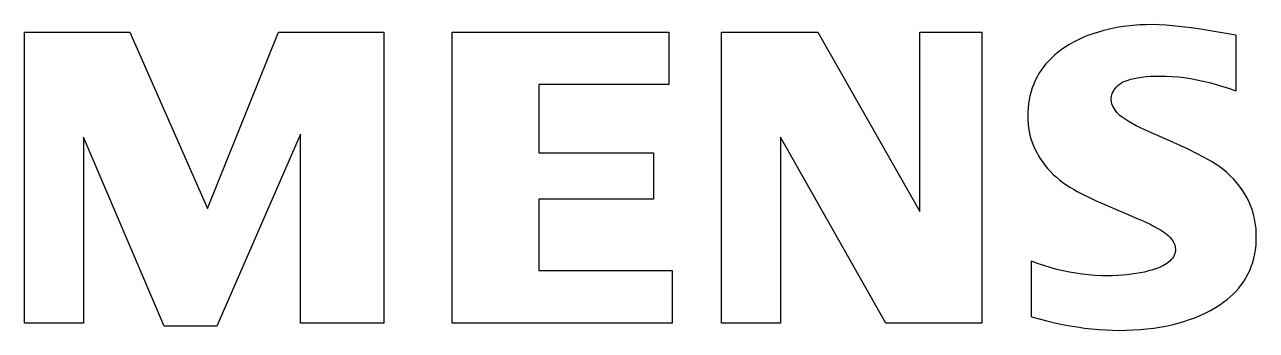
# Model space of a CAD drawing. Extents: x 0 to 420, y 0 to 297.
# Drawn here: x 147.37 to 160.1, y 218.34 to 221.5 of the extents above; entities that cross this region are included whole.
import ezdxf

# ---------------------------------------------------------------- set-up
doc = ezdxf.new("R2010")
doc.units = 0
doc.header["$LTSCALE"] = 23.1
doc.layers.add('10000_FRONT', color=7, linetype='CONTINUOUS')

msp = doc.modelspace()

# ---------------------------------------------------------------- linework, layer by layer
at = {"layer": '10000_FRONT', "color": 7, "linetype": 'CONTINUOUS'}
for p, q in [((147.374, 218.414), (147.374, 221.422)), ((147.374, 221.422), (148.462, 221.422)), ((148.462, 221.422), (149.262, 219.598)), ((149.262, 219.598), (149.998, 221.422)), ((149.998, 221.422), (151.086, 221.422)), ((151.086, 221.422), (151.086, 218.414)), ((151.79, 218.414), (151.79, 221.422)), ((151.79, 221.422), (154.03, 221.422)), ((154.03, 221.422), (154.03, 220.878)), ((154.574, 218.414), (154.574, 221.422)), ((154.574, 221.422), (155.566, 221.422)), ((155.566, 221.422), (156.622, 219.566)), ((156.622, 219.566), (156.622, 221.422)), ((156.622, 221.422), (157.262, 221.422)), ((157.262, 221.422), (157.262, 218.414)), ((158.357, 221.385), (158.306, 221.364)), ((158.409, 221.404), (158.357, 221.385)), ((158.465, 221.422), (158.409, 221.404)), ((158.522, 221.438), (158.465, 221.422)), ((158.58, 221.452), (158.522, 221.438)), ((158.638, 221.464), (158.58, 221.452)), ((158.696, 221.474), (158.638, 221.464)), ((158.761, 221.483), (158.696, 221.474)), ((158.826, 221.49), (158.761, 221.483)), ((158.892, 221.495), (158.826, 221.49)), ((158.957, 221.498), (158.892, 221.495)), ((159.022, 221.499), (158.957, 221.498)), ((159.092, 221.497), (159.022, 221.499)), ((159.162, 221.493), (159.092, 221.497)), ((159.231, 221.487), (159.162, 221.493)), ((159.328, 221.477), (159.231, 221.487)), ((159.424, 221.465), (159.328, 221.477)), ((159.519, 221.451), (159.424, 221.465)), ((159.642, 221.432), (159.519, 221.451)), ((159.764, 221.411), (159.642, 221.432)), ((159.886, 221.39), (159.764, 221.411)), ((159.886, 221.39), (159.886, 220.814)), ((158.122, 221.265), (158.086, 221.24)), ((158.16, 221.288), (158.122, 221.265)), ((158.207, 221.316), (158.16, 221.288)), ((158.256, 221.341), (158.207, 221.316)), ((158.306, 221.364), (158.256, 221.341)), ((157.984, 221.156), (157.953, 221.125)), ((158.017, 221.186), (157.984, 221.156)), ((158.051, 221.214), (158.017, 221.186)), ((158.086, 221.24), (158.051, 221.214)), ((157.874, 221.028), (157.852, 220.993)), ((157.898, 221.061), (157.874, 221.028)), ((157.924, 221.092), (157.898, 221.061)), ((157.953, 221.125), (157.924, 221.092)), ((152.686, 220.878), (152.686, 220.174)), ((154.03, 220.878), (152.686, 220.878)), ((157.797, 220.884), (157.783, 220.846)), ((157.814, 220.922), (157.797, 220.884)), ((157.832, 220.958), (157.814, 220.922)), ((157.852, 220.993), (157.832, 220.958)), ((158.671, 220.872), (158.689, 220.886)), ((158.689, 220.886), (158.709, 220.899)), ((158.709, 220.899), (158.73, 220.909)), ((158.73, 220.909), (158.752, 220.918)), ((158.752, 220.918), (158.774, 220.926)), ((158.774, 220.926), (158.797, 220.933)), ((158.797, 220.933), (158.82, 220.939)), ((158.82, 220.939), (158.867, 220.949)), ((158.867, 220.949), (158.913, 220.956)), ((158.913, 220.956), (158.959, 220.961)), ((158.959, 220.961), (159.006, 220.965)), ((159.006, 220.965), (159.052, 220.967)), ((159.052, 220.967), (159.099, 220.967)), ((159.099, 220.967), (159.162, 220.966)), ((159.162, 220.966), (159.225, 220.963)), ((159.225, 220.963), (159.288, 220.958)), ((159.288, 220.958), (159.35, 220.951)), ((159.35, 220.951), (159.417, 220.941)), ((159.417, 220.941), (159.482, 220.929)), ((159.482, 220.929), (159.548, 220.915)), ((159.548, 220.915), (159.613, 220.9)), ((159.613, 220.9), (159.682, 220.881)), ((159.682, 220.881), (159.751, 220.86)), ((157.759, 220.764), (157.75, 220.722)), ((157.77, 220.806), (157.759, 220.764)), ((157.783, 220.846), (157.77, 220.806)), ((158.599, 220.738), (158.601, 220.756)), ((158.601, 220.756), (158.606, 220.775)), ((158.606, 220.775), (158.612, 220.793)), ((158.612, 220.793), (158.62, 220.81)), ((158.62, 220.81), (158.63, 220.826)), ((158.63, 220.826), (158.641, 220.842)), ((158.641, 220.842), (158.654, 220.856)), ((158.654, 220.856), (158.671, 220.872)), ((159.751, 220.86), (159.819, 220.838)), ((159.819, 220.838), (159.886, 220.814)), ((157.739, 220.637), (157.737, 220.594)), ((157.744, 220.679), (157.739, 220.637)), ((157.75, 220.722), (157.744, 220.679)), ((158.598, 220.719), (158.599, 220.738)), ((158.601, 220.7), (158.598, 220.719)), ((158.605, 220.681), (158.601, 220.7)), ((158.612, 220.662), (158.605, 220.681)), ((158.62, 220.644), (158.612, 220.662)), ((158.631, 220.627), (158.62, 220.644)), ((158.642, 220.61), (158.631, 220.627)), ((157.737, 220.594), (157.737, 220.55)), ((157.737, 220.55), (157.738, 220.511)), ((157.738, 220.511), (157.741, 220.472)), ((158.657, 220.591), (158.642, 220.61)), ((158.674, 220.573), (158.657, 220.591)), ((158.692, 220.557), (158.674, 220.573)), ((158.711, 220.542), (158.692, 220.557)), ((158.731, 220.527), (158.711, 220.542)), ((158.751, 220.514), (158.731, 220.527)), ((158.772, 220.501), (158.751, 220.514)), ((158.814, 220.476), (158.772, 220.501)), ((150.222, 220.366), (149.358, 218.382)), ((150.222, 218.414), (150.222, 220.366)), ((157.741, 220.472), (157.745, 220.433)), ((157.745, 220.433), (157.751, 220.394)), ((157.751, 220.394), (157.759, 220.356)), ((158.857, 220.453), (158.814, 220.476)), ((158.901, 220.431), (158.857, 220.453)), ((158.945, 220.411), (158.901, 220.431)), ((158.989, 220.39), (158.945, 220.411)), ((159.099, 220.342), (158.989, 220.39)), ((147.982, 220.334), (147.982, 218.414)), ((148.814, 218.382), (147.982, 220.334)), ((155.182, 220.334), (155.182, 218.414)), ((156.27, 218.414), (155.182, 220.334)), ((157.759, 220.356), (157.769, 220.318)), ((157.769, 220.318), (157.781, 220.281)), ((157.781, 220.281), (157.795, 220.245)), ((157.795, 220.245), (157.811, 220.209)), ((159.209, 220.293), (159.099, 220.342)), ((159.318, 220.244), (159.209, 220.293)), ((159.399, 220.206), (159.318, 220.244)), ((152.686, 220.174), (153.87, 220.174)), ((153.87, 220.174), (153.87, 219.694)), ((157.811, 220.209), (157.828, 220.175)), ((157.828, 220.175), (157.847, 220.141)), ((157.847, 220.141), (157.868, 220.108)), ((159.479, 220.166), (159.399, 220.206)), ((159.559, 220.125), (159.479, 220.166)), ((159.597, 220.104), (159.559, 220.125)), ((157.868, 220.108), (157.89, 220.076)), ((157.89, 220.076), (157.914, 220.045)), ((157.914, 220.045), (157.941, 220.012)), ((157.941, 220.012), (157.97, 219.981)), ((159.635, 220.082), (159.597, 220.104)), ((159.673, 220.059), (159.635, 220.082)), ((159.71, 220.035), (159.673, 220.059)), ((159.75, 220.005), (159.71, 220.035)), ((159.788, 219.974), (159.75, 220.005)), ((157.97, 219.981), (158, 219.951)), ((158, 219.951), (158.032, 219.922)), ((158.032, 219.922), (158.064, 219.894)), ((158.064, 219.894), (158.098, 219.868)), ((158.098, 219.868), (158.133, 219.844)), ((159.825, 219.94), (159.788, 219.974)), ((159.86, 219.905), (159.825, 219.94)), ((159.893, 219.868), (159.86, 219.905)), ((159.924, 219.829), (159.893, 219.868)), ((158.133, 219.844), (158.171, 219.82)), ((158.171, 219.82), (158.209, 219.797)), ((158.209, 219.797), (158.248, 219.775)), ((158.248, 219.775), (158.287, 219.754)), ((158.287, 219.754), (158.368, 219.714)), ((159.951, 219.792), (159.924, 219.829)), ((159.976, 219.753), (159.951, 219.792)), ((159.999, 219.713), (159.976, 219.753)), ((152.686, 219.694), (152.686, 218.958)), ((153.87, 219.694), (152.686, 219.694)), ((158.368, 219.714), (158.45, 219.675)), ((158.45, 219.675), (158.532, 219.638)), ((158.532, 219.638), (158.643, 219.591)), ((160.02, 219.672), (159.999, 219.713)), ((160.038, 219.63), (160.02, 219.672)), ((160.054, 219.587), (160.038, 219.63)), ((158.643, 219.591), (158.755, 219.544)), ((158.755, 219.544), (158.867, 219.496)), ((158.867, 219.496), (158.911, 219.477)), ((158.911, 219.477), (158.956, 219.457)), ((160.065, 219.548), (160.054, 219.587)), ((160.075, 219.509), (160.065, 219.548)), ((160.083, 219.47), (160.075, 219.509)), ((158.956, 219.457), (159, 219.435)), ((159, 219.435), (159.043, 219.413)), ((159.043, 219.413), (159.086, 219.389)), ((159.086, 219.389), (159.107, 219.377)), ((159.107, 219.377), (159.127, 219.364)), ((159.127, 219.364), (159.147, 219.35)), ((159.147, 219.35), (159.166, 219.335)), ((160.089, 219.43), (160.083, 219.47)), ((160.094, 219.389), (160.089, 219.43)), ((160.096, 219.349), (160.094, 219.389)), ((160.097, 219.308), (160.096, 219.349)), ((159.166, 219.335), (159.185, 219.319)), ((159.185, 219.319), (159.202, 219.302)), ((159.202, 219.302), (159.218, 219.284)), ((159.218, 219.284), (159.228, 219.27)), ((159.228, 219.27), (159.237, 219.256)), ((159.237, 219.256), (159.245, 219.242)), ((159.245, 219.242), (159.252, 219.227)), ((159.252, 219.227), (159.257, 219.211)), ((160.094, 219.218), (160.097, 219.263)), ((160.097, 219.263), (160.097, 219.308)), ((159.24, 219.099), (159.231, 219.085)), ((159.248, 219.115), (159.24, 219.099)), ((159.254, 219.13), (159.248, 219.115)), ((159.259, 219.147), (159.254, 219.13)), ((159.257, 219.211), (159.26, 219.196)), ((159.261, 219.163), (159.259, 219.147)), ((159.26, 219.196), (159.262, 219.18)), ((159.262, 219.18), (159.261, 219.163)), ((160.072, 219.084), (160.082, 219.128)), ((160.082, 219.128), (160.089, 219.172)), ((160.089, 219.172), (160.094, 219.218)), ((157.774, 218.478), (157.774, 219.054)), ((157.838, 219.03), (157.774, 219.054)), ((157.903, 219.008), (157.838, 219.03)), ((157.969, 218.988), (157.903, 219.008)), ((158.035, 218.969), (157.969, 218.988)), ((158.1, 218.953), (158.035, 218.969)), ((159.048, 218.97), (159.016, 218.96)), ((159.079, 218.982), (159.048, 218.97)), ((159.109, 218.995), (159.079, 218.982)), ((159.139, 219.009), (159.109, 218.995)), ((159.156, 219.019), (159.139, 219.009)), ((159.173, 219.03), (159.156, 219.019)), ((159.19, 219.042), (159.173, 219.03)), ((159.205, 219.055), (159.19, 219.042)), ((159.219, 219.069), (159.205, 219.055)), ((159.231, 219.085), (159.219, 219.069)), ((160.029, 218.957), (160.045, 218.997)), ((160.045, 218.997), (160.06, 219.04)), ((160.06, 219.04), (160.072, 219.084)), ((152.686, 218.958), (154.062, 218.958)), ((154.062, 218.958), (154.062, 218.414)), ((158.166, 218.94), (158.1, 218.953)), ((158.232, 218.928), (158.166, 218.94)), ((158.298, 218.918), (158.232, 218.928)), ((158.364, 218.911), (158.298, 218.918)), ((158.43, 218.906), (158.364, 218.911)), ((158.496, 218.903), (158.43, 218.906)), ((158.563, 218.902), (158.496, 218.903)), ((158.613, 218.903), (158.563, 218.902)), ((158.663, 218.905), (158.613, 218.903)), ((158.714, 218.908), (158.663, 218.905)), ((158.761, 218.912), (158.714, 218.908)), ((158.808, 218.918), (158.761, 218.912)), ((158.854, 218.925), (158.808, 218.918)), ((158.898, 218.932), (158.854, 218.925)), ((158.941, 218.941), (158.898, 218.932)), ((158.984, 218.952), (158.941, 218.941)), ((159.016, 218.96), (158.984, 218.952)), ((159.942, 218.809), (159.967, 218.844)), ((159.967, 218.844), (159.99, 218.881)), ((159.99, 218.881), (160.01, 218.918)), ((160.01, 218.918), (160.029, 218.957)), ((159.828, 218.684), (159.858, 218.713)), ((159.858, 218.713), (159.887, 218.742)), ((159.887, 218.742), (159.915, 218.775)), ((159.915, 218.775), (159.942, 218.809)), ((159.659, 218.564), (159.694, 218.585)), ((159.694, 218.585), (159.729, 218.608)), ((159.729, 218.608), (159.763, 218.632)), ((159.763, 218.632), (159.796, 218.658)), ((159.796, 218.658), (159.828, 218.684)), ((157.774, 218.478), (157.854, 218.457)), ((159.405, 218.449), (159.461, 218.469)), ((159.461, 218.469), (159.516, 218.492)), ((159.516, 218.492), (159.57, 218.517)), ((159.57, 218.517), (159.623, 218.544)), ((159.623, 218.544), (159.659, 218.564)), ((147.982, 218.414), (147.374, 218.414)), ((149.358, 218.382), (148.814, 218.382)), ((151.086, 218.414), (150.222, 218.414)), ((154.062, 218.414), (151.79, 218.414)), ((155.182, 218.414), (154.574, 218.414)), ((157.262, 218.414), (156.27, 218.414)), ((157.854, 218.457), (157.934, 218.436)), ((157.934, 218.436), (158.014, 218.417)), ((158.014, 218.417), (158.095, 218.4)), ((158.095, 218.4), (158.17, 218.385)), ((158.17, 218.385), (158.246, 218.373)), ((158.246, 218.373), (158.322, 218.362)), ((158.322, 218.362), (158.398, 218.353)), ((158.398, 218.353), (158.47, 218.347)), ((158.47, 218.347), (158.541, 218.342)), ((158.541, 218.342), (158.613, 218.339)), ((158.613, 218.339), (158.685, 218.338)), ((158.685, 218.338), (158.755, 218.339)), ((158.755, 218.339), (158.826, 218.342)), ((158.826, 218.342), (158.896, 218.346)), ((158.896, 218.346), (158.967, 218.353)), ((158.967, 218.353), (159.037, 218.362)), ((159.037, 218.362), (159.1, 218.371)), ((159.1, 218.371), (159.163, 218.383)), ((159.163, 218.383), (159.225, 218.397)), ((159.225, 218.397), (159.288, 218.412)), ((159.288, 218.412), (159.349, 218.43)), ((159.349, 218.43), (159.405, 218.449))]:
    msp.add_line(p, q, dxfattribs=at)

doc.saveas('drawing.dxf')
